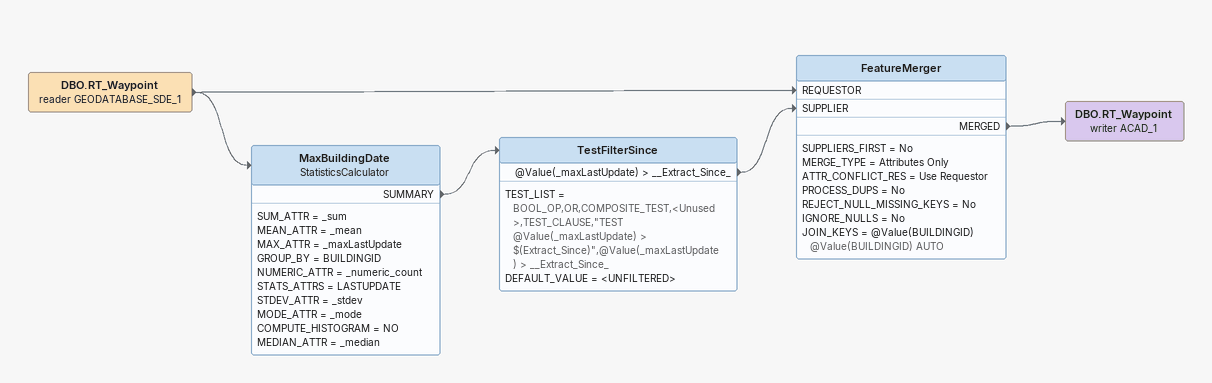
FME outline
DBO.RT_Waypoint (reader GEODATABASE_SDE_1)
    -> MaxBuildingDate
    -> FeatureMerger [REQUESTOR]
MaxBuildingDate: StatisticsCalculator
    SUM_ATTR = _sum
    MEAN_ATTR = _mean
    MAX_ATTR = _maxLastUpdate
    GROUP_BY = BUILDINGID
    NUMERIC_ATTR = _numeric_count
    STATS_ATTRS = LASTUPDATE
    STDEV_ATTR = _stdev
    MODE_ATTR = _mode
    COMPUTE_HISTOGRAM = NO
    MEDIAN_ATTR = _median
    SUMMARY -> TestFilterSince
TestFilterSince
    TEST_LIST = BOOL_OP,OR,COMPOSITE_TEST,<Unused>,TEST_CLAUSE,"TEST @Value(_maxLastUpdate) > $(Extract_Since)",@Value(_maxLastUpdate) > __Extract_Since_
    DEFAULT_VALUE = <UNFILTERED>
    @Value(_maxLastUpdate) > __Extract_Since_ -> FeatureMerger [SUPPLIER]
FeatureMerger
    SUPPLIERS_FIRST = No
    MERGE_TYPE = Attributes Only
    ATTR_CONFLICT_RES = Use Requestor
    PROCESS_DUPS = No
    REJECT_NULL_MISSING_KEYS = No
    IGNORE_NULLS = No
    JOIN_KEYS = @Value(BUILDINGID) @Value(BUILDINGID) AUTO
    MERGED -> DBO.RT_Waypoint (writer ACAD_1)
DBO.RT_Waypoint (writer ACAD_1)
